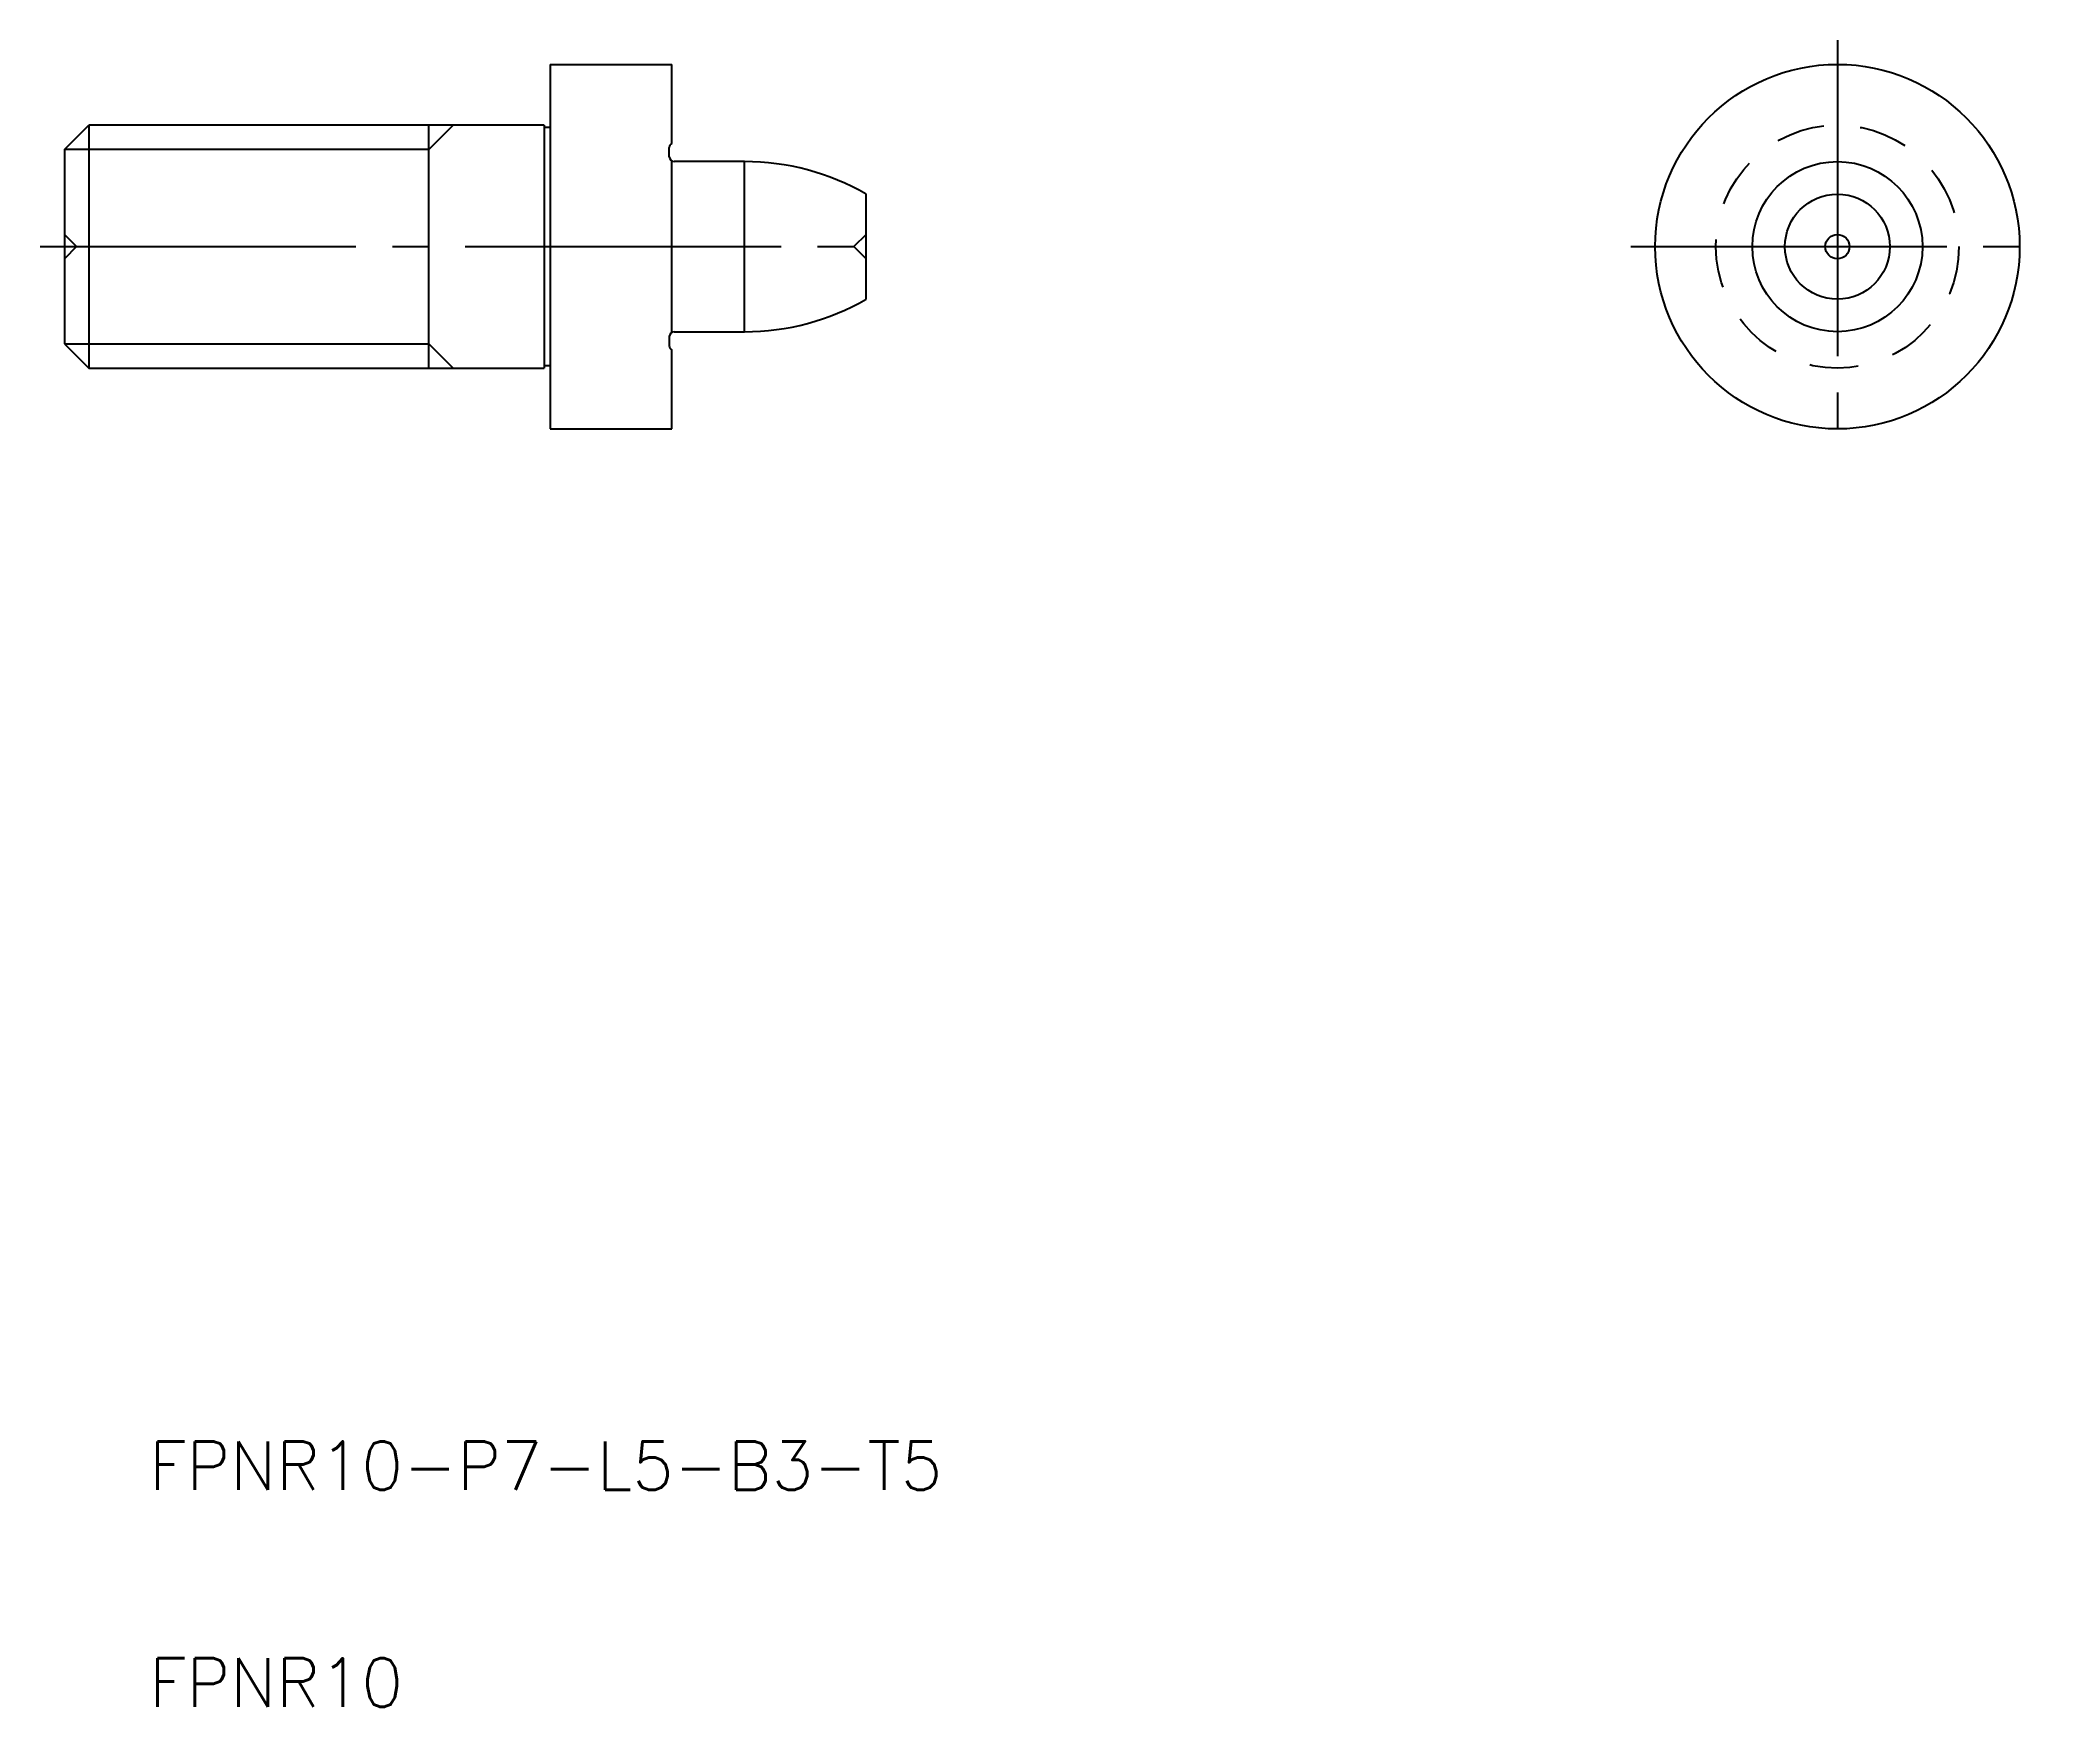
# Model space of a CAD drawing. Extents: x 53.7 to 136.2, y 112.3 to 180.9.
import ezdxf

# ---------------------------------------------------------------- set-up
doc = ezdxf.new("R2010")
doc.units = 0
doc.linetypes.add('CENTER', pattern=[17.5, 13, -1.5, 1.5, -1.5])
doc.linetypes.add('DASHED', pattern=[3.5, 2, -1.5])
doc.layers.get('0').update_dxf_attribs({"linetype": 'CONTINUOUS'})
doc.layers.add('CENTER', color=1, linetype='CENTER')
doc.styles.get("Standard").update_dxf_attribs({"font": 'txt.shx', "bigfont": '@extfont2.shx'})

msp = doc.modelspace()

# ---------------------------------------------------------------- linework, layer by layer
at = {"color": 7, "linetype": 'CONTINUOUS'}
for p, q in [((74.747, 179.885), (74.747, 164.885)), ((74.747, 179.885), (79.747, 179.885)), ((79.747, 176.635), (79.747, 179.885)), ((54.747, 176.385), (55.747, 177.385)), ((74.497, 177.385), (55.747, 177.385)), ((55.747, 177.385), (55.747, 167.385)), ((69.747, 167.385), (69.747, 177.385)), ((74.497, 177.385), (74.497, 167.385)), ((74.747, 177.285), (74.497, 177.285)), ((54.747, 176.385), (54.747, 168.385)), ((79.647, 176.085), (79.647, 176.461)), ((79.747, 168.885), (79.747, 175.885)), ((79.747, 168.885), (79.747, 175.885)), ((82.747, 175.885), (79.847, 175.885)), ((82.747, 168.885), (82.747, 175.885)), ((87.747, 170.224), (87.747, 174.545)), ((54.747, 168.385), (55.747, 167.385)), ((79.647, 168.685), (79.647, 168.308)), ((79.847, 168.885), (82.747, 168.885)), ((74.747, 167.485), (74.497, 167.485)), ((79.747, 164.885), (79.747, 168.135)), ((55.747, 167.385), (74.497, 167.385)), ((74.747, 164.885), (79.747, 164.885))]:
    msp.add_line(p, q, dxfattribs=at)
at = {"color": 3, "linetype": 'CONTINUOUS'}
for p, q in [((69.747, 176.385), (70.747, 177.385)), ((69.747, 176.385), (54.747, 176.385)), ((54.747, 168.385), (69.747, 168.385)), ((69.747, 168.385), (70.747, 167.385))]:
    msp.add_line(p, q, dxfattribs=at)
at = {"color": 3, "linetype": 'DASHED'}
for p, q in [((54.747, 172.885), (55.247, 172.385)), ((87.747, 172.885), (87.247, 172.385)), ((55.247, 172.385), (54.747, 171.885)), ((87.247, 172.385), (87.747, 171.885))]:
    msp.add_line(p, q, dxfattribs=at)
at = {"color": 7, "linetype": 'CONTINUOUS'}
for radius in [7.5, 3.5, 2.16, 0.5]:
    msp.add_circle((127.731, 172.385), radius, dxfattribs=at)
at = {"color": 3, "linetype": 'DASHED'}
msp.add_circle((127.731, 172.385), 5, dxfattribs=at)
at = {"color": 7, "linetype": 'CONTINUOUS'}
for centre, radius, start, end in [((79.847, 176.461), 0.2, 120, 180), ((79.847, 176.085), 0.2, 180, 270), ((82.747, 165.885), 10, 60, 90), ((82.747, 178.885), 10, 270, 300), ((79.847, 168.685), 0.2, 90, 180), ((79.847, 168.308), 0.2, 180, 240)]:
    msp.add_arc(centre, radius, start, end, dxfattribs=at)
at = {"layer": 'CENTER', "color": 1, "linetype": 'CENTER'}
for p, q in [((127.731, 180.885), (127.731, 163.885)), ((53.747, 172.385), (88.747, 172.385)), ((119.231, 172.385), (136.231, 172.385))]:
    msp.add_line(p, q, dxfattribs=at)

# ---------------------------------------------------------------- texts
at = {"color": 7, "linetype": 'CONTINUOUS'}
for s, p in [('FPNR10-P7-L5-B3-T5', (58.231, 121.225)), ('FPNR10', (58.231, 112.297))]:
    msp.add_text(s, height=2, dxfattribs=at).set_placement(p)

doc.saveas('drawing.dxf')
